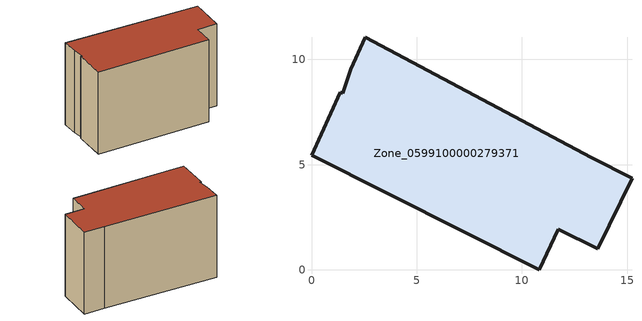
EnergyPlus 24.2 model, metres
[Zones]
Zone_0599100000279371
 floor ground (C_G): 1.88,9.52 2.56,11.06 13.33,5.34 15.24,4.34 13.61,1.01 11.74,1.93 10.83,0 0,5.44 1.37,8.45 1.49,8.39 z0
 wall outside (C_F): 0,5.44 10.83,0 11.74,1.93 13.61,1.01 15.24,4.34 13.33,5.34 2.56,11.06 1.88,9.52 1.49,8.39 1.37,8.45 0,5.44 z0:9.3
 roof outside (C_R): 2.56,11.06 1.88,9.52 1.49,8.39 1.37,8.45 0,5.44 10.83,0 11.74,1.93 13.61,1.01 15.24,4.34 13.33,5.34 z9.3
[BUILDING]
Pand.0599100000279371: North Axis=0; Terrain=City; Loads Convergence Tolerance Value=0.04; Temperature Convergence Tolerance Value=0.4; Solar Distribution=FullExterior; Maximum Number of Warmup Days=25; Minimum Number of Warmup Days=1
[Site:Location]
Rotterdam.The.Hague.AP_ZH_NLD Design_Conditions: Latitude=51.96; Longitude=4.45; Time Zone=1; Elevation=-4.5
[SITE:GROUNDTEMPERATURE:BUILDINGSURFACE]
18, 18, 18, 18, 18, 18, 18, 18, 18, 18, 18, 18
[MATERIAL] Thermal Absorptance=0.9; Solar Absorptance=0.7; Visible Absorptance=0.7
Name | Roughness | Thickness | Conductivity | Density | Specific Heat
G.TI.1946 | MediumSmooth | 0.15 | 1 | 540 | 1210
F.TI.1946 | Rough | 0.3 | 0.857143 | 1920 | 840
R.TI.1946 | MediumRough | 0.2 | 0.1 | 1500 | 1000
[CONSTRUCTION]
C_G: G.TI.1946
C_F: F.TI.1946
C_R: R.TI.1946
[ZONE]
Zone_0599100000279371: Type=1; Multiplier=1; Ceiling Height=Autocalculate; Volume=Autocalculate; Floor Area=autocalculate; Part of Total Floor Area=Yes
[ZONEINFILTRATION:DESIGNFLOWRATE]
Infil_Zone_0599100000279371: Zone or ZoneList or Space or SpaceList=Zone_0599100000279371; Schedule=AlwaysOn; Design Flow Rate Calculation Method=Flow/Area; Flow Rate per Floor Area=0.003; Constant Term Coefficient=1; Temperature Term Coefficient=0; Velocity Term Coefficient=0; Velocity Squared Term Coefficient=0
[HVACTEMPLATE:ZONE:IDEALLOADSAIRSYSTEM]
Zone_0599100000279371: Maximum Heating Supply Air Temperature=50; Minimum Cooling Supply Air Temperature=13; Maximum Heating Supply Air Humidity Ratio=0.0156; Minimum Cooling Supply Air Humidity Ratio=0.0077; Heating Limit=NoLimit; Cooling Limit=NoLimit; Dehumidification Control Type=ConstantSensibleHeatRatio; Cooling Sensible Heat Ratio=0.7; Dehumidification Setpoint=60; Humidification Control Type=None; Humidification Setpoint=30; Outdoor Air Method=None; Outdoor Air Flow Rate per Person=0.00944; Outdoor Air Flow Rate per Zone Floor Area=0; Outdoor Air Flow Rate per Zone=0; Demand Controlled Ventilation Type=None; Outdoor Air Economizer Type=NoEconomizer; Heat Recovery Type=None; Sensible Heat Recovery Effectiveness=0.7; Latent Heat Recovery Effectiveness=0.65
[ZONECONTROL:THERMOSTAT]
ThermostatControl_Zone_0599100000279371: Zone or ZoneList=Zone_0599100000279371; Control Type Schedule=DualSetpointControlType; Control 1=Thermostat_Zone_0599100000279371; Temperature Difference Between Cutout And Setpoint=0
[THERMOSTATSETPOINT:DUALSETPOINT]
Thermostat_Zone_0599100000279371: Heating Setpoint Temperature Schedule=HeatingSetpoint_Zone_0599100000279371; Cooling Setpoint Temperature Schedule=CoolingSetpoint_Zone_0599100000279371
[SCHEDULE:COMPACT]
HeatingSetpoint_Zone_0599100000279371: Through: 12/31, For: AllDays, Until: 24:00, 21
CoolingSetpoint_Zone_0599100000279371: Through: 12/31, For: AllDays, Until: 24:00, 24
DualSetpointControlType: Through: 12/31, For: AllDays, Until: 24:00, 4
AlwaysOn: Through: 12/31, For: AllDays, Until: 24:00, 1
